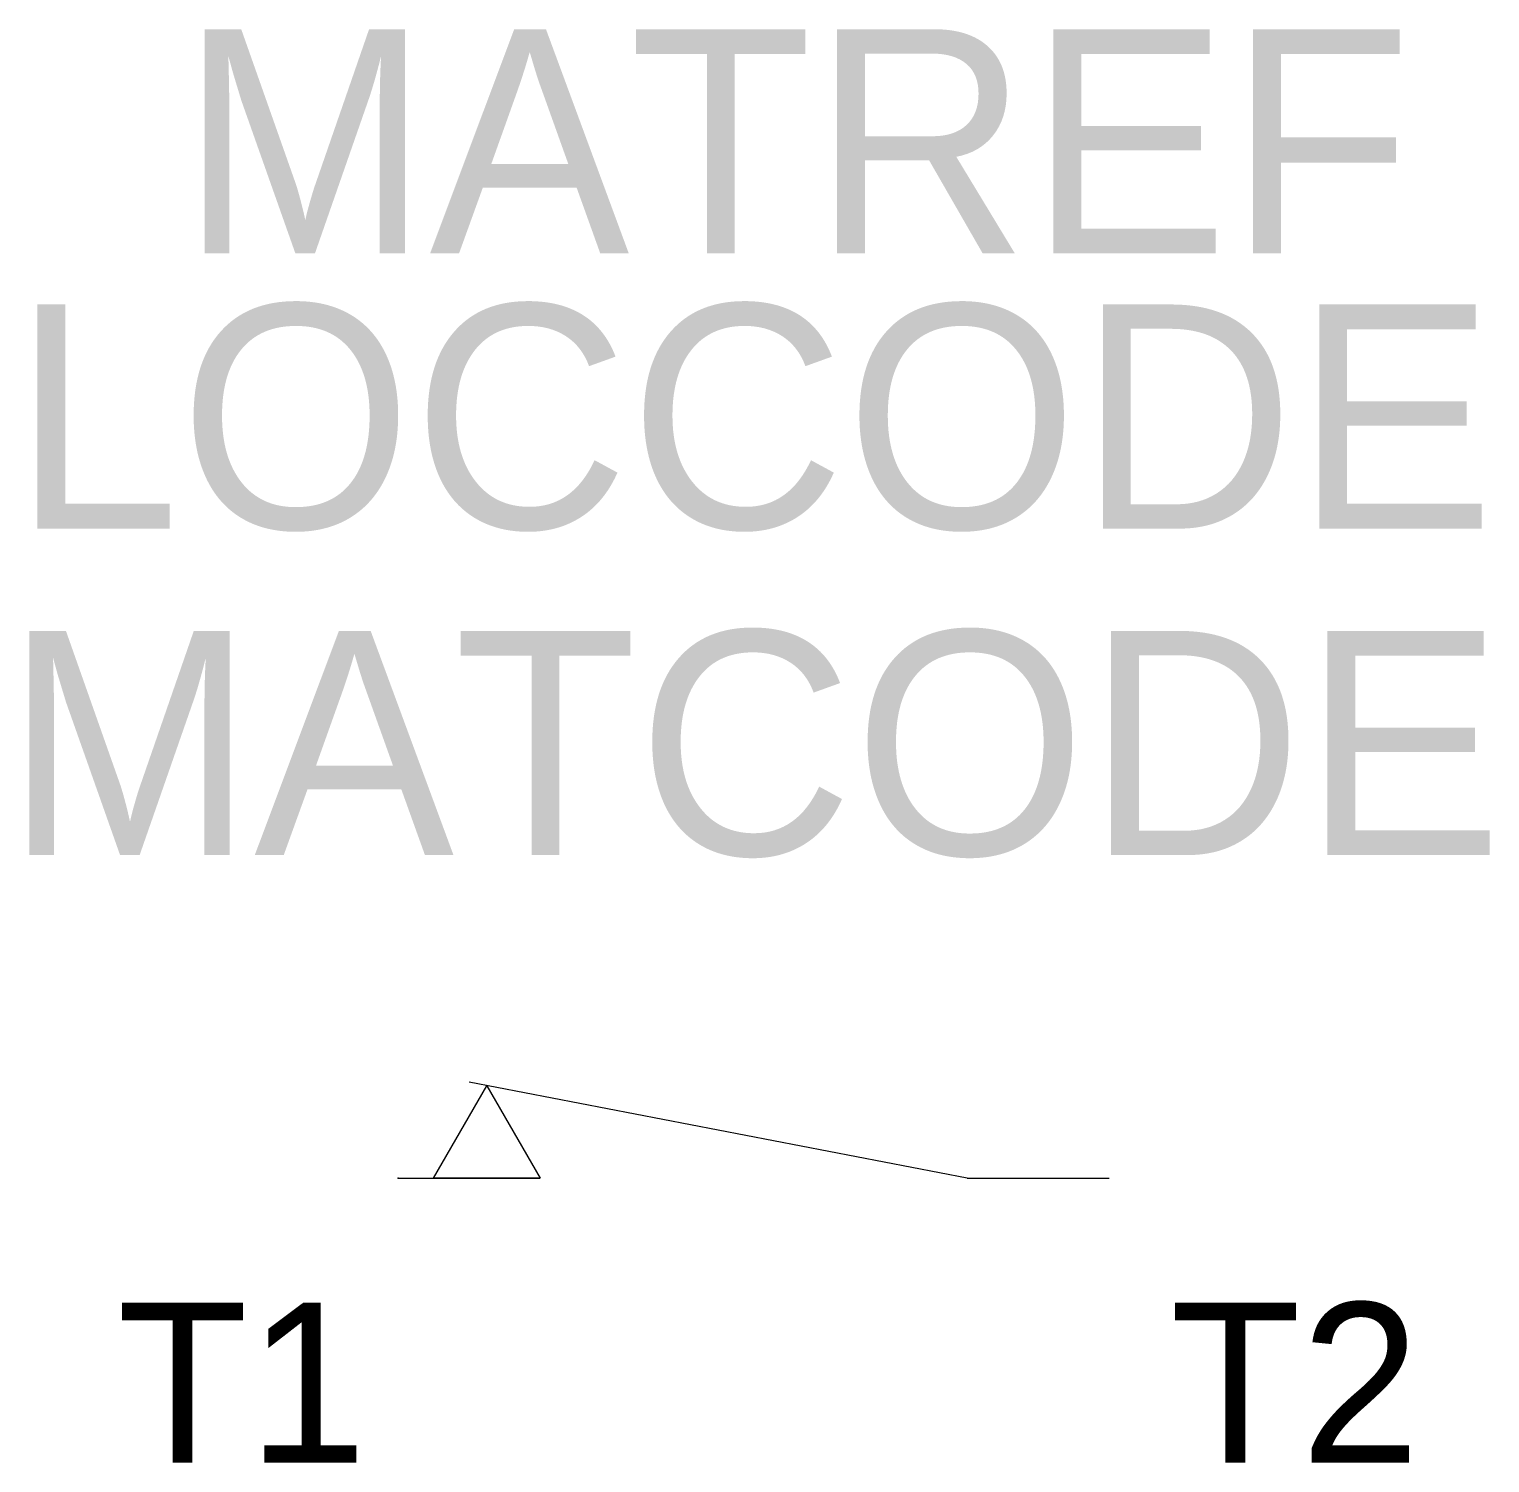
# Model space of a CAD drawing. Extents: x -10.2 to 10.3, y -4 to 16.1.
import ezdxf
from ezdxf.enums import TextEntityAlignment as Align

# ---------------------------------------------------------------- set-up
doc = ezdxf.new("R2010")
doc.units = 0
doc.layers.get('0').update_dxf_attribs({"linetype": 'CONTINUOUS'})
doc.layers.add('C', color=6, linetype='CONTINUOUS')
doc.layers.add('T2', color=7, linetype='CONTINUOUS')

msp = doc.modelspace()

# ---------------------------------------------------------------- linework, layer by layer
at = {"color": 0}
for p, q in [((3, 0), (-4, 1.347)), ((-5, 0), (-3, 0)), ((3, 0), (5, 0))]:
    msp.add_line(p, q, dxfattribs=at)
msp.add_lwpolyline([(-3.75, 1.299), (-3, 0), (-4.5, 0)], close=True, dxfattribs=at)
at = {"layer": 'C', "color": 0}
msp.add_point((-5, 0), dxfattribs=at)

# ---------------------------------------------------------------- texts
at = {"color": 0, "linetype": 'CONTINUOUS'}
for tag, p in [('MATREF', (0.592, 12.995)), ('LOCCODE', (0, 9.127)), ('MATCODE', (0, 4.54))]:
    msp.add_attdef(tag, text='', height=3.15, dxfattribs=at).set_placement(p, align=Align.CENTER)
at = {"layer": 'T2', "color": 0, "linetype": 'CONTINUOUS'}
msp.add_attdef('T1', text='', height=2.25, dxfattribs=at).set_placement((-5.437, -4), align=Align.RIGHT)
msp.add_attdef('T2', (5.855, -4), '', height=2.25, dxfattribs=at)

doc.saveas('drawing.dxf')
